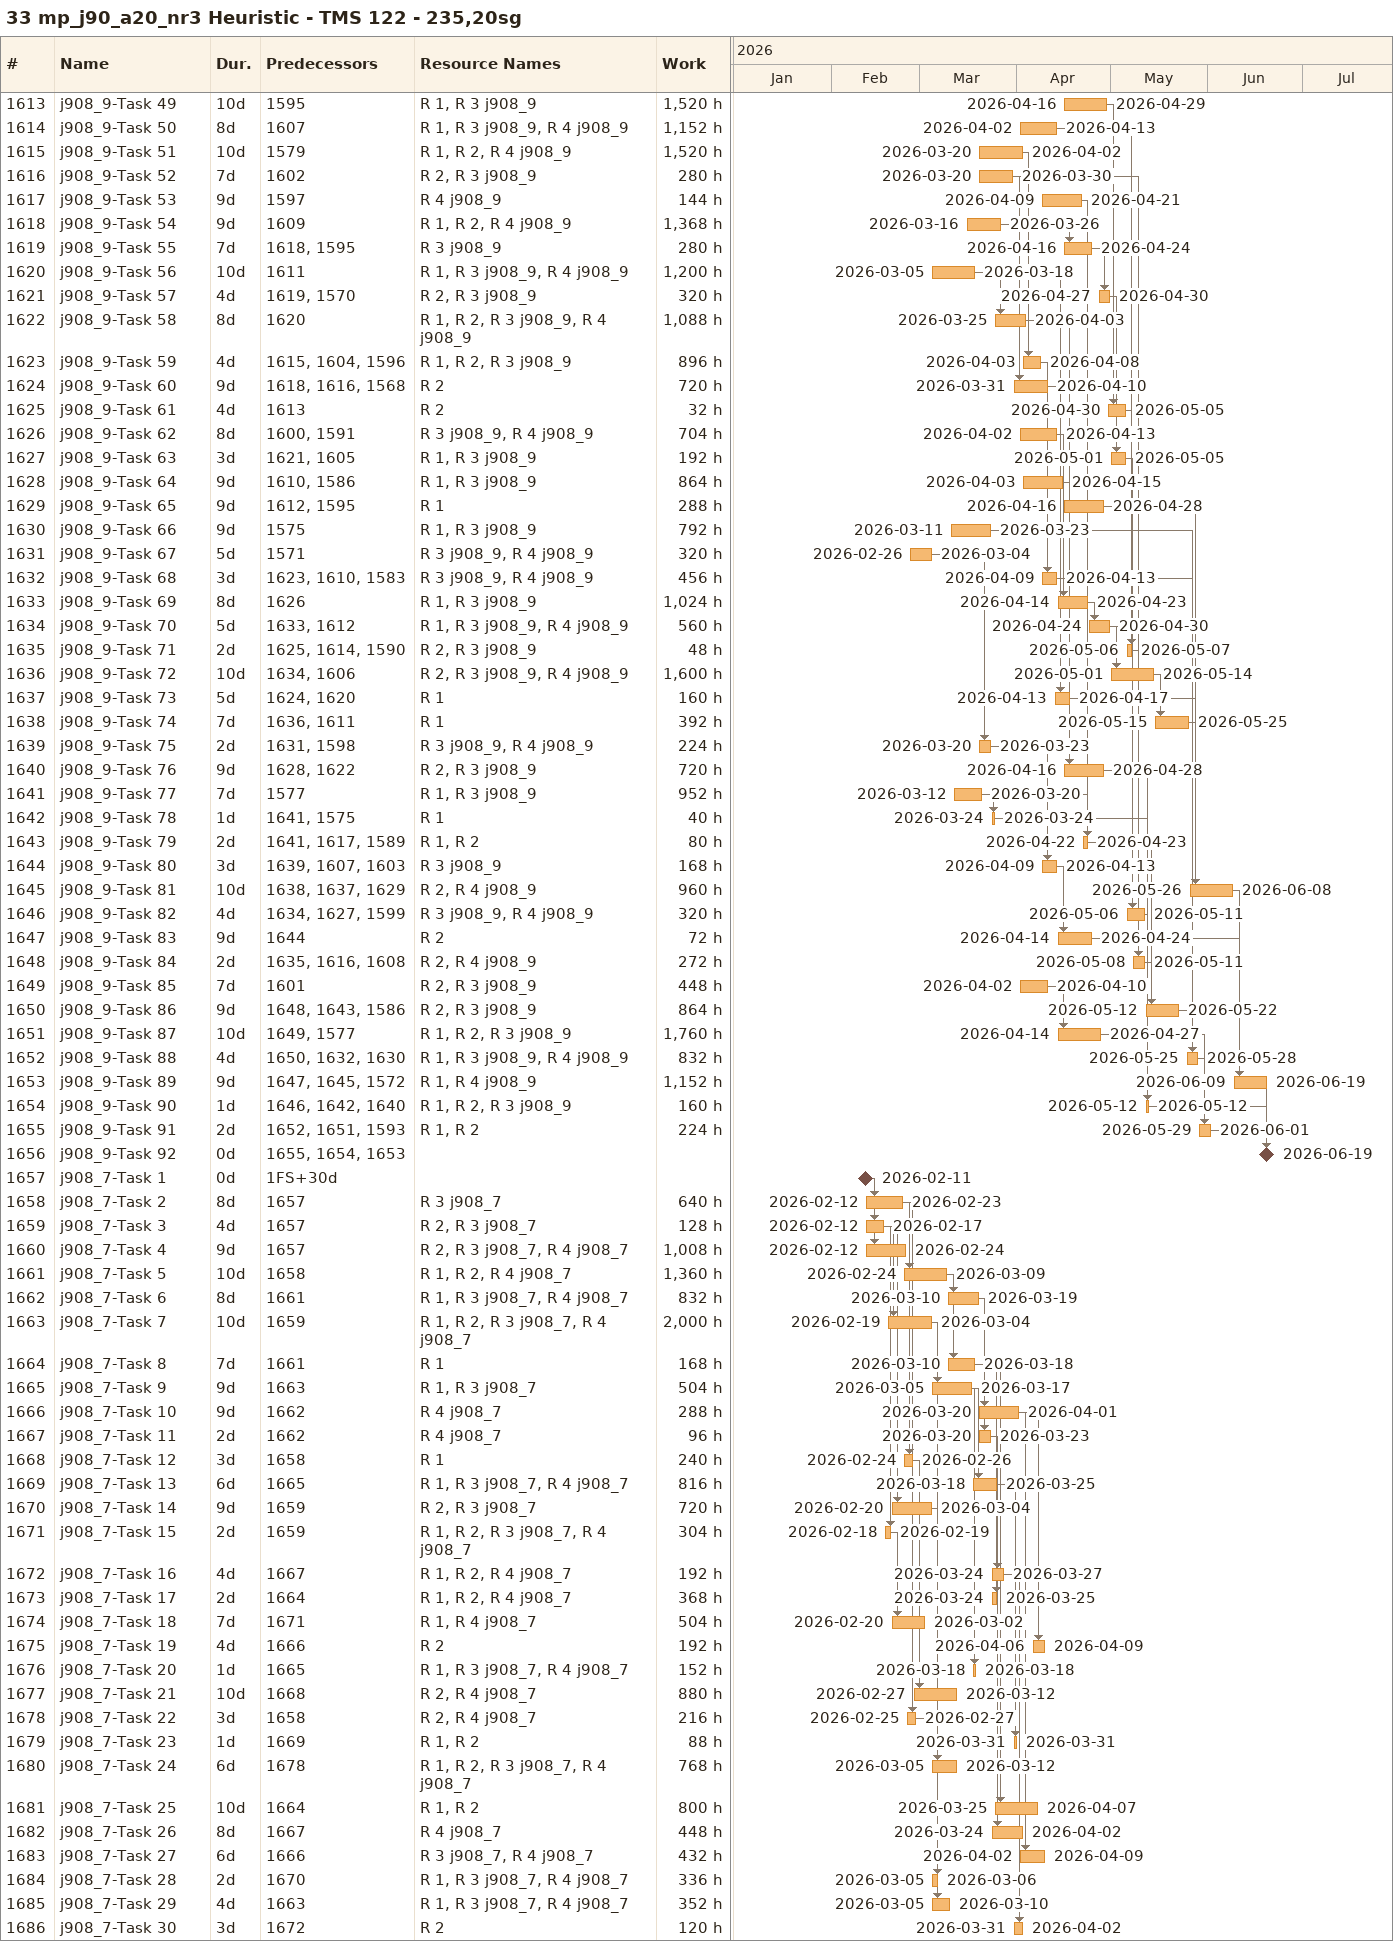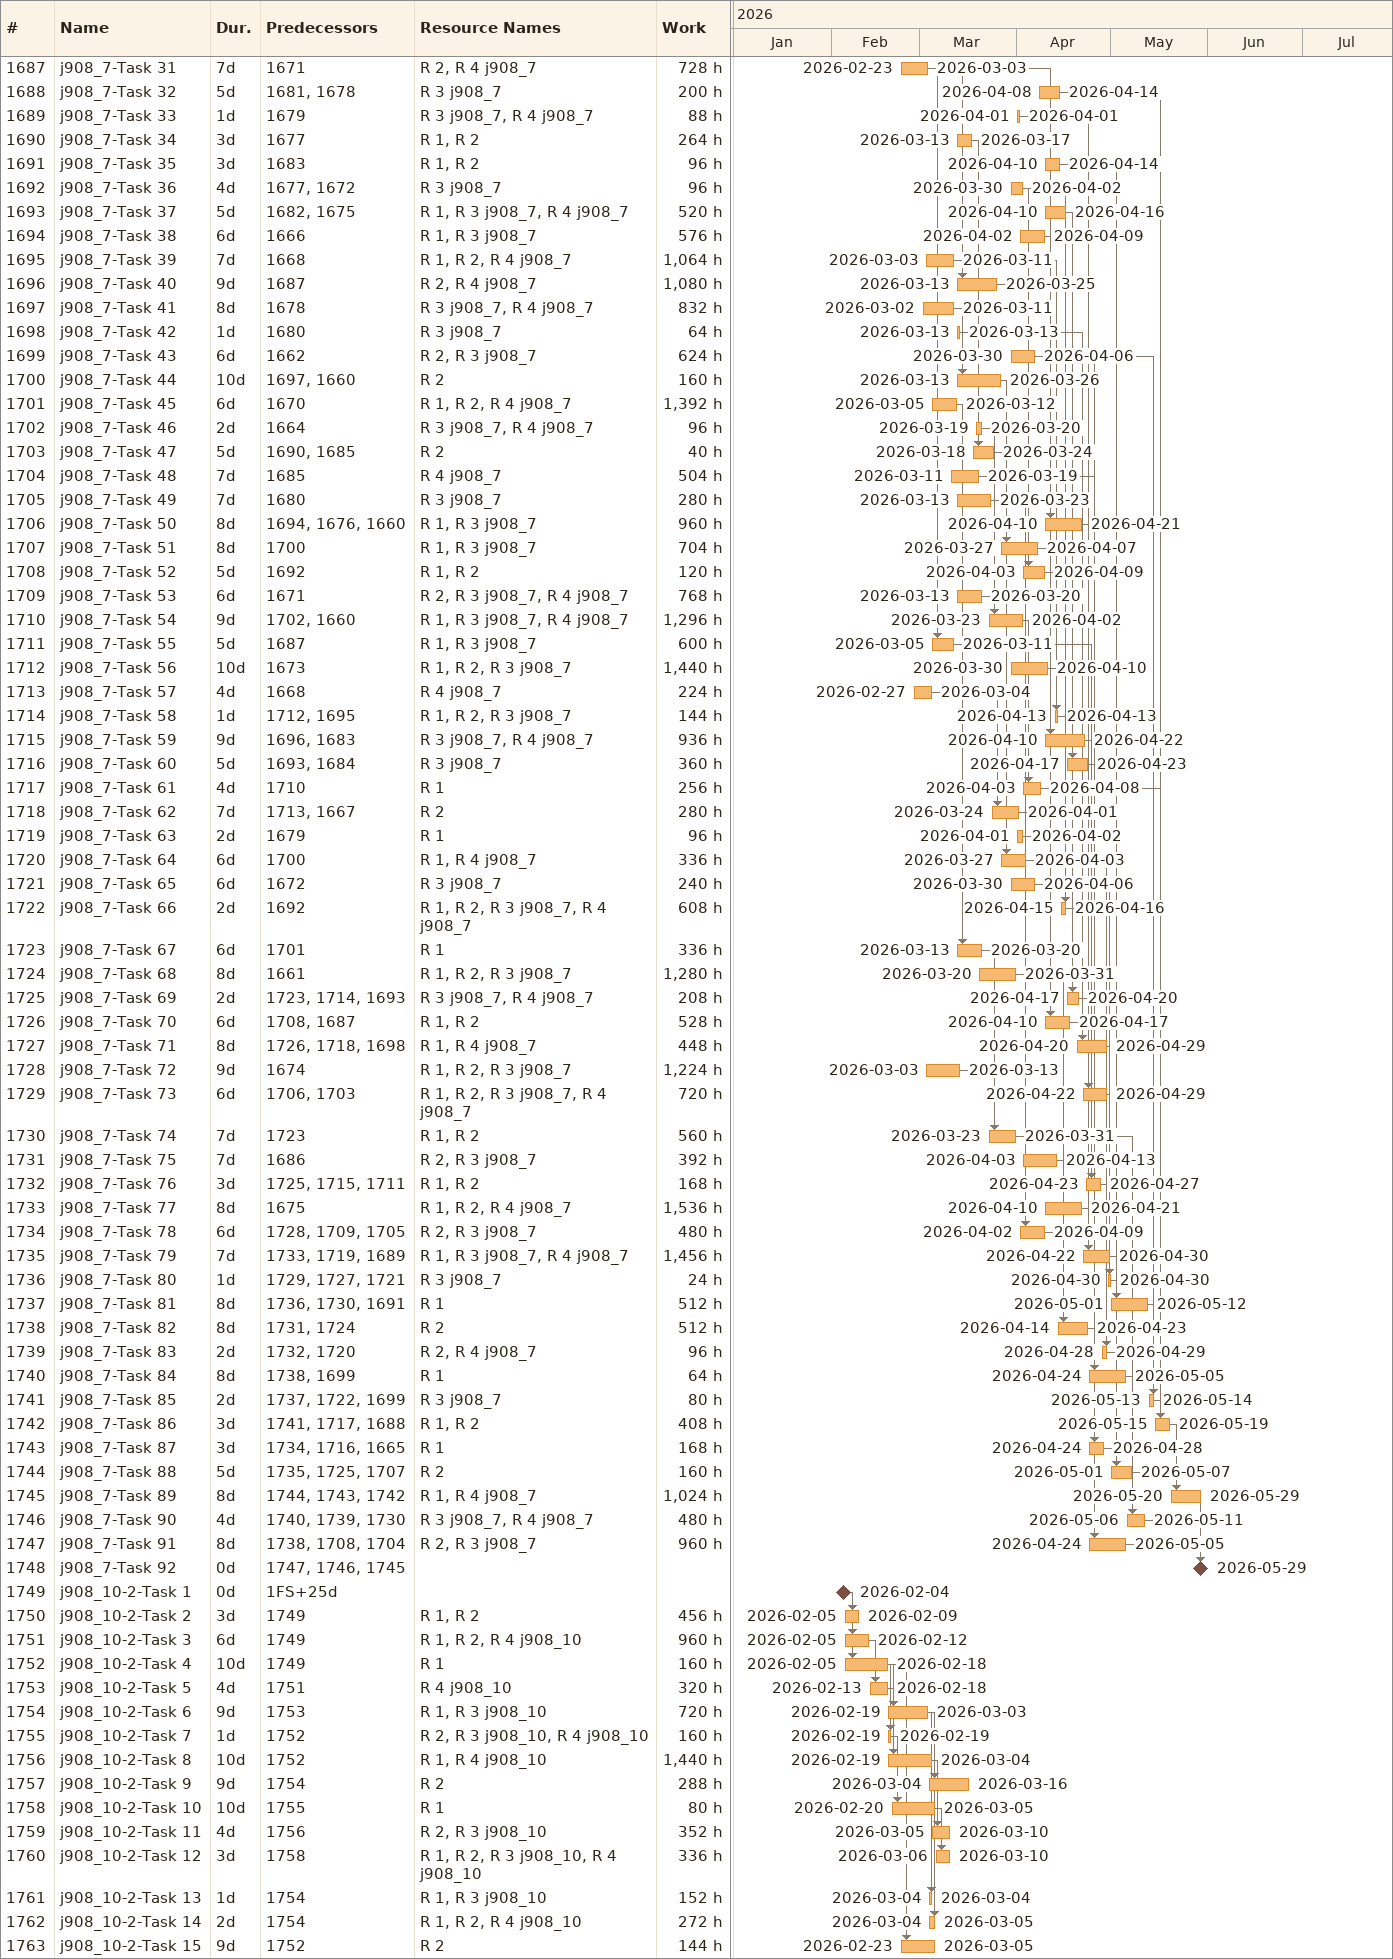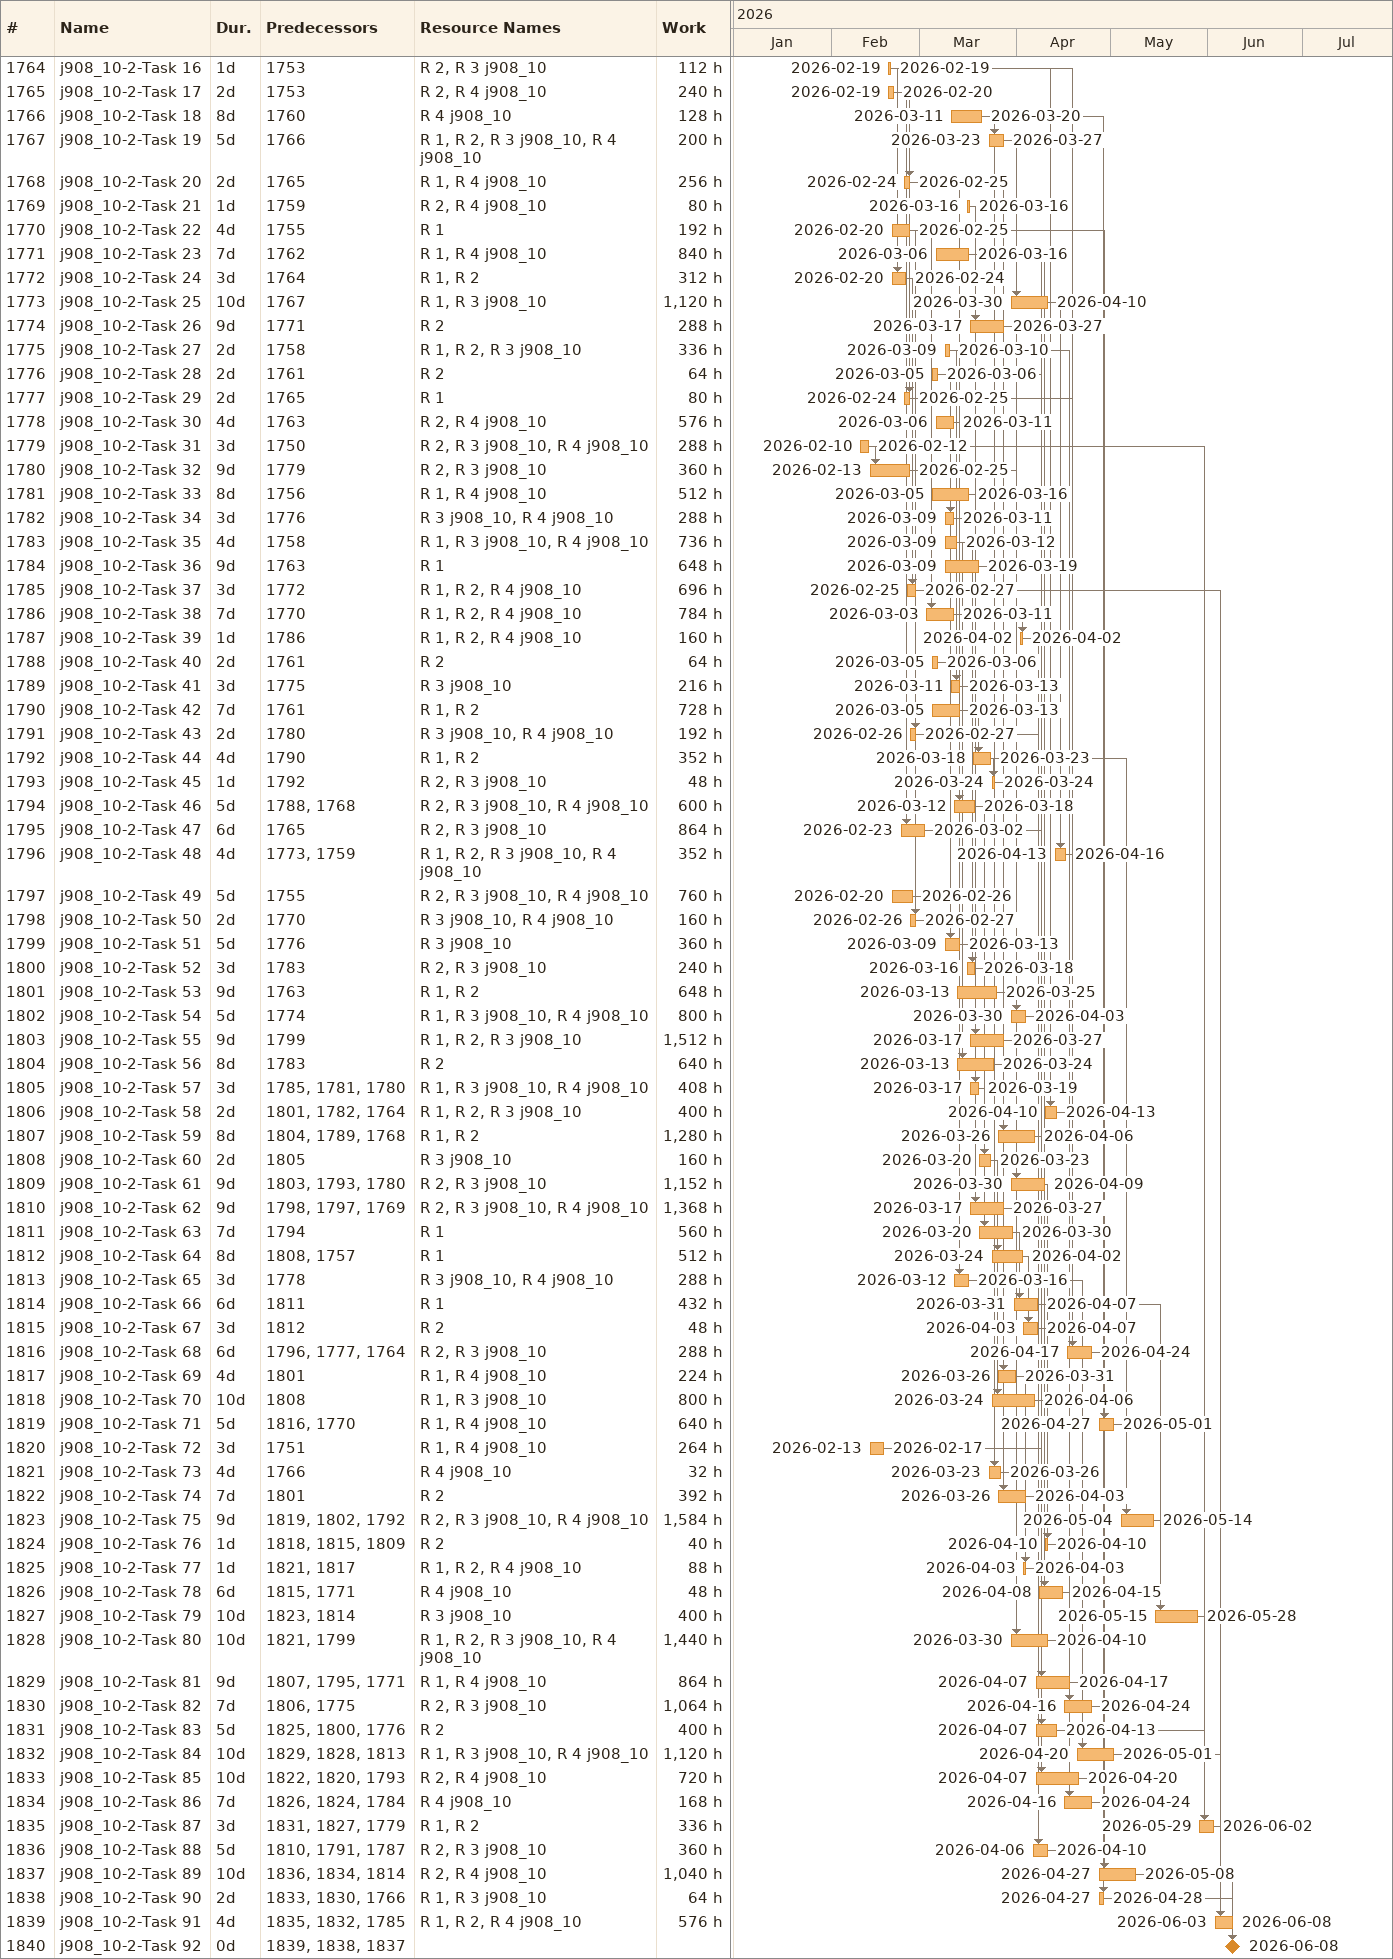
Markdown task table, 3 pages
33 mp_j90_a20_nr3 Heuristic - TMS 122 - 235,20sg

| ID | Task | Duration | Start | Finish | Predecessors | Resources | Work (h) |
|---|---|---|---|---|---|---|---|
| 1613 | j908_9-Task 49 | 10d | 2026-04-16 | 2026-04-29 | 1595 | R 1, R 3 j908_9 | 1520 |
| 1614 | j908_9-Task 50 | 8d | 2026-04-02 | 2026-04-13 | 1607 | R 1, R 3 j908_9, R 4 j908_9 | 1152 |
| 1615 | j908_9-Task 51 | 10d | 2026-03-20 | 2026-04-02 | 1579 | R 1, R 2, R 4 j908_9 | 1520 |
| 1616 | j908_9-Task 52 | 7d | 2026-03-20 | 2026-03-30 | 1602 | R 2, R 3 j908_9 | 280 |
| 1617 | j908_9-Task 53 | 9d | 2026-04-09 | 2026-04-21 | 1597 | R 4 j908_9 | 144 |
| 1618 | j908_9-Task 54 | 9d | 2026-03-16 | 2026-03-26 | 1609 | R 1, R 2, R 4 j908_9 | 1368 |
| 1619 | j908_9-Task 55 | 7d | 2026-04-16 | 2026-04-24 | 1618, 1595 | R 3 j908_9 | 280 |
| 1620 | j908_9-Task 56 | 10d | 2026-03-05 | 2026-03-18 | 1611 | R 1, R 3 j908_9, R 4 j908_9 | 1200 |
| 1621 | j908_9-Task 57 | 4d | 2026-04-27 | 2026-04-30 | 1619, 1570 | R 2, R 3 j908_9 | 320 |
| 1622 | j908_9-Task 58 | 8d | 2026-03-25 | 2026-04-03 | 1620 | R 1, R 2, R 3 j908_9, R 4 j908_9 | 1088 |
| 1623 | j908_9-Task 59 | 4d | 2026-04-03 | 2026-04-08 | 1615, 1604, 1596 | R 1, R 2, R 3 j908_9 | 896 |
| 1624 | j908_9-Task 60 | 9d | 2026-03-31 | 2026-04-10 | 1618, 1616, 1568 | R 2 | 720 |
| 1625 | j908_9-Task 61 | 4d | 2026-04-30 | 2026-05-05 | 1613 | R 2 | 32 |
| 1626 | j908_9-Task 62 | 8d | 2026-04-02 | 2026-04-13 | 1600, 1591 | R 3 j908_9, R 4 j908_9 | 704 |
| 1627 | j908_9-Task 63 | 3d | 2026-05-01 | 2026-05-05 | 1621, 1605 | R 1, R 3 j908_9 | 192 |
| 1628 | j908_9-Task 64 | 9d | 2026-04-03 | 2026-04-15 | 1610, 1586 | R 1, R 3 j908_9 | 864 |
| 1629 | j908_9-Task 65 | 9d | 2026-04-16 | 2026-04-28 | 1612, 1595 | R 1 | 288 |
| 1630 | j908_9-Task 66 | 9d | 2026-03-11 | 2026-03-23 | 1575 | R 1, R 3 j908_9 | 792 |
| 1631 | j908_9-Task 67 | 5d | 2026-02-26 | 2026-03-04 | 1571 | R 3 j908_9, R 4 j908_9 | 320 |
| 1632 | j908_9-Task 68 | 3d | 2026-04-09 | 2026-04-13 | 1623, 1610, 1583 | R 3 j908_9, R 4 j908_9 | 456 |
| 1633 | j908_9-Task 69 | 8d | 2026-04-14 | 2026-04-23 | 1626 | R 1, R 3 j908_9 | 1024 |
| 1634 | j908_9-Task 70 | 5d | 2026-04-24 | 2026-04-30 | 1633, 1612 | R 1, R 3 j908_9, R 4 j908_9 | 560 |
| 1635 | j908_9-Task 71 | 2d | 2026-05-06 | 2026-05-07 | 1625, 1614, 1590 | R 2, R 3 j908_9 | 48 |
| 1636 | j908_9-Task 72 | 10d | 2026-05-01 | 2026-05-14 | 1634, 1606 | R 2, R 3 j908_9, R 4 j908_9 | 1600 |
| 1637 | j908_9-Task 73 | 5d | 2026-04-13 | 2026-04-17 | 1624, 1620 | R 1 | 160 |
| 1638 | j908_9-Task 74 | 7d | 2026-05-15 | 2026-05-25 | 1636, 1611 | R 1 | 392 |
| 1639 | j908_9-Task 75 | 2d | 2026-03-20 | 2026-03-23 | 1631, 1598 | R 3 j908_9, R 4 j908_9 | 224 |
| 1640 | j908_9-Task 76 | 9d | 2026-04-16 | 2026-04-28 | 1628, 1622 | R 2, R 3 j908_9 | 720 |
| 1641 | j908_9-Task 77 | 7d | 2026-03-12 | 2026-03-20 | 1577 | R 1, R 3 j908_9 | 952 |
| 1642 | j908_9-Task 78 | 1d | 2026-03-24 | 2026-03-24 | 1641, 1575 | R 1 | 40 |
| 1643 | j908_9-Task 79 | 2d | 2026-04-22 | 2026-04-23 | 1641, 1617, 1589 | R 1, R 2 | 80 |
| 1644 | j908_9-Task 80 | 3d | 2026-04-09 | 2026-04-13 | 1639, 1607, 1603 | R 3 j908_9 | 168 |
| 1645 | j908_9-Task 81 | 10d | 2026-05-26 | 2026-06-08 | 1638, 1637, 1629 | R 2, R 4 j908_9 | 960 |
| 1646 | j908_9-Task 82 | 4d | 2026-05-06 | 2026-05-11 | 1634, 1627, 1599 | R 3 j908_9, R 4 j908_9 | 320 |
| 1647 | j908_9-Task 83 | 9d | 2026-04-14 | 2026-04-24 | 1644 | R 2 | 72 |
| 1648 | j908_9-Task 84 | 2d | 2026-05-08 | 2026-05-11 | 1635, 1616, 1608 | R 2, R 4 j908_9 | 272 |
| 1649 | j908_9-Task 85 | 7d | 2026-04-02 | 2026-04-10 | 1601 | R 2, R 3 j908_9 | 448 |
| 1650 | j908_9-Task 86 | 9d | 2026-05-12 | 2026-05-22 | 1648, 1643, 1586 | R 2, R 3 j908_9 | 864 |
| 1651 | j908_9-Task 87 | 10d | 2026-04-14 | 2026-04-27 | 1649, 1577 | R 1, R 2, R 3 j908_9 | 1760 |
| 1652 | j908_9-Task 88 | 4d | 2026-05-25 | 2026-05-28 | 1650, 1632, 1630 | R 1, R 3 j908_9, R 4 j908_9 | 832 |
| 1653 | j908_9-Task 89 | 9d | 2026-06-09 | 2026-06-19 | 1647, 1645, 1572 | R 1, R 4 j908_9 | 1152 |
| 1654 | j908_9-Task 90 | 1d | 2026-05-12 | 2026-05-12 | 1646, 1642, 1640 | R 1, R 2, R 3 j908_9 | 160 |
| 1655 | j908_9-Task 91 | 2d | 2026-05-29 | 2026-06-01 | 1652, 1651, 1593 | R 1, R 2 | 224 |
| 1656 | j908_9-Task 92 | 0d | 2026-06-19 | 2026-06-19 | 1655, 1654, 1653 |  |  |
| 1657 | j908_7-Task 1 | 0d | 2026-02-11 | 2026-02-11 | 1FS+30d |  |  |
| 1658 | j908_7-Task 2 | 8d | 2026-02-12 | 2026-02-23 | 1657 | R 3 j908_7 | 640 |
| 1659 | j908_7-Task 3 | 4d | 2026-02-12 | 2026-02-17 | 1657 | R 2, R 3 j908_7 | 128 |
| 1660 | j908_7-Task 4 | 9d | 2026-02-12 | 2026-02-24 | 1657 | R 2, R 3 j908_7, R 4 j908_7 | 1008 |
| 1661 | j908_7-Task 5 | 10d | 2026-02-24 | 2026-03-09 | 1658 | R 1, R 2, R 4 j908_7 | 1360 |
| 1662 | j908_7-Task 6 | 8d | 2026-03-10 | 2026-03-19 | 1661 | R 1, R 3 j908_7, R 4 j908_7 | 832 |
| 1663 | j908_7-Task 7 | 10d | 2026-02-19 | 2026-03-04 | 1659 | R 1, R 2, R 3 j908_7, R 4 j908_7 | 2000 |
| 1664 | j908_7-Task 8 | 7d | 2026-03-10 | 2026-03-18 | 1661 | R 1 | 168 |
| 1665 | j908_7-Task 9 | 9d | 2026-03-05 | 2026-03-17 | 1663 | R 1, R 3 j908_7 | 504 |
| 1666 | j908_7-Task 10 | 9d | 2026-03-20 | 2026-04-01 | 1662 | R 4 j908_7 | 288 |
| 1667 | j908_7-Task 11 | 2d | 2026-03-20 | 2026-03-23 | 1662 | R 4 j908_7 | 96 |
| 1668 | j908_7-Task 12 | 3d | 2026-02-24 | 2026-02-26 | 1658 | R 1 | 240 |
| 1669 | j908_7-Task 13 | 6d | 2026-03-18 | 2026-03-25 | 1665 | R 1, R 3 j908_7, R 4 j908_7 | 816 |
| 1670 | j908_7-Task 14 | 9d | 2026-02-20 | 2026-03-04 | 1659 | R 2, R 3 j908_7 | 720 |
| 1671 | j908_7-Task 15 | 2d | 2026-02-18 | 2026-02-19 | 1659 | R 1, R 2, R 3 j908_7, R 4 j908_7 | 304 |
| 1672 | j908_7-Task 16 | 4d | 2026-03-24 | 2026-03-27 | 1667 | R 1, R 2, R 4 j908_7 | 192 |
| 1673 | j908_7-Task 17 | 2d | 2026-03-24 | 2026-03-25 | 1664 | R 1, R 2, R 4 j908_7 | 368 |
| 1674 | j908_7-Task 18 | 7d | 2026-02-20 | 2026-03-02 | 1671 | R 1, R 4 j908_7 | 504 |
| 1675 | j908_7-Task 19 | 4d | 2026-04-06 | 2026-04-09 | 1666 | R 2 | 192 |
| 1676 | j908_7-Task 20 | 1d | 2026-03-18 | 2026-03-18 | 1665 | R 1, R 3 j908_7, R 4 j908_7 | 152 |
| 1677 | j908_7-Task 21 | 10d | 2026-02-27 | 2026-03-12 | 1668 | R 2, R 4 j908_7 | 880 |
| 1678 | j908_7-Task 22 | 3d | 2026-02-25 | 2026-02-27 | 1658 | R 2, R 4 j908_7 | 216 |
| 1679 | j908_7-Task 23 | 1d | 2026-03-31 | 2026-03-31 | 1669 | R 1, R 2 | 88 |
| 1680 | j908_7-Task 24 | 6d | 2026-03-05 | 2026-03-12 | 1678 | R 1, R 2, R 3 j908_7, R 4 j908_7 | 768 |
| 1681 | j908_7-Task 25 | 10d | 2026-03-25 | 2026-04-07 | 1664 | R 1, R 2 | 800 |
| 1682 | j908_7-Task 26 | 8d | 2026-03-24 | 2026-04-02 | 1667 | R 4 j908_7 | 448 |
| 1683 | j908_7-Task 27 | 6d | 2026-04-02 | 2026-04-09 | 1666 | R 3 j908_7, R 4 j908_7 | 432 |
| 1684 | j908_7-Task 28 | 2d | 2026-03-05 | 2026-03-06 | 1670 | R 1, R 3 j908_7, R 4 j908_7 | 336 |
| 1685 | j908_7-Task 29 | 4d | 2026-03-05 | 2026-03-10 | 1663 | R 1, R 3 j908_7, R 4 j908_7 | 352 |
| 1686 | j908_7-Task 30 | 3d | 2026-03-31 | 2026-04-02 | 1672 | R 2 | 120 |
| 1687 | j908_7-Task 31 | 7d | 2026-02-23 | 2026-03-03 | 1671 | R 2, R 4 j908_7 | 728 |
| 1688 | j908_7-Task 32 | 5d | 2026-04-08 | 2026-04-14 | 1681, 1678 | R 3 j908_7 | 200 |
| 1689 | j908_7-Task 33 | 1d | 2026-04-01 | 2026-04-01 | 1679 | R 3 j908_7, R 4 j908_7 | 88 |
| 1690 | j908_7-Task 34 | 3d | 2026-03-13 | 2026-03-17 | 1677 | R 1, R 2 | 264 |
| 1691 | j908_7-Task 35 | 3d | 2026-04-10 | 2026-04-14 | 1683 | R 1, R 2 | 96 |
| 1692 | j908_7-Task 36 | 4d | 2026-03-30 | 2026-04-02 | 1677, 1672 | R 3 j908_7 | 96 |
| 1693 | j908_7-Task 37 | 5d | 2026-04-10 | 2026-04-16 | 1682, 1675 | R 1, R 3 j908_7, R 4 j908_7 | 520 |
| 1694 | j908_7-Task 38 | 6d | 2026-04-02 | 2026-04-09 | 1666 | R 1, R 3 j908_7 | 576 |
| 1695 | j908_7-Task 39 | 7d | 2026-03-03 | 2026-03-11 | 1668 | R 1, R 2, R 4 j908_7 | 1064 |
| 1696 | j908_7-Task 40 | 9d | 2026-03-13 | 2026-03-25 | 1687 | R 2, R 4 j908_7 | 1080 |
| 1697 | j908_7-Task 41 | 8d | 2026-03-02 | 2026-03-11 | 1678 | R 3 j908_7, R 4 j908_7 | 832 |
| 1698 | j908_7-Task 42 | 1d | 2026-03-13 | 2026-03-13 | 1680 | R 3 j908_7 | 64 |
| 1699 | j908_7-Task 43 | 6d | 2026-03-30 | 2026-04-06 | 1662 | R 2, R 3 j908_7 | 624 |
| 1700 | j908_7-Task 44 | 10d | 2026-03-13 | 2026-03-26 | 1697, 1660 | R 2 | 160 |
| 1701 | j908_7-Task 45 | 6d | 2026-03-05 | 2026-03-12 | 1670 | R 1, R 2, R 4 j908_7 | 1392 |
| 1702 | j908_7-Task 46 | 2d | 2026-03-19 | 2026-03-20 | 1664 | R 3 j908_7, R 4 j908_7 | 96 |
| 1703 | j908_7-Task 47 | 5d | 2026-03-18 | 2026-03-24 | 1690, 1685 | R 2 | 40 |
| 1704 | j908_7-Task 48 | 7d | 2026-03-11 | 2026-03-19 | 1685 | R 4 j908_7 | 504 |
| 1705 | j908_7-Task 49 | 7d | 2026-03-13 | 2026-03-23 | 1680 | R 3 j908_7 | 280 |
| 1706 | j908_7-Task 50 | 8d | 2026-04-10 | 2026-04-21 | 1694, 1676, 1660 | R 1, R 3 j908_7 | 960 |
| 1707 | j908_7-Task 51 | 8d | 2026-03-27 | 2026-04-07 | 1700 | R 1, R 3 j908_7 | 704 |
| 1708 | j908_7-Task 52 | 5d | 2026-04-03 | 2026-04-09 | 1692 | R 1, R 2 | 120 |
| 1709 | j908_7-Task 53 | 6d | 2026-03-13 | 2026-03-20 | 1671 | R 2, R 3 j908_7, R 4 j908_7 | 768 |
| 1710 | j908_7-Task 54 | 9d | 2026-03-23 | 2026-04-02 | 1702, 1660 | R 1, R 3 j908_7, R 4 j908_7 | 1296 |
| 1711 | j908_7-Task 55 | 5d | 2026-03-05 | 2026-03-11 | 1687 | R 1, R 3 j908_7 | 600 |
| 1712 | j908_7-Task 56 | 10d | 2026-03-30 | 2026-04-10 | 1673 | R 1, R 2, R 3 j908_7 | 1440 |
| 1713 | j908_7-Task 57 | 4d | 2026-02-27 | 2026-03-04 | 1668 | R 4 j908_7 | 224 |
| 1714 | j908_7-Task 58 | 1d | 2026-04-13 | 2026-04-13 | 1712, 1695 | R 1, R 2, R 3 j908_7 | 144 |
| 1715 | j908_7-Task 59 | 9d | 2026-04-10 | 2026-04-22 | 1696, 1683 | R 3 j908_7, R 4 j908_7 | 936 |
| 1716 | j908_7-Task 60 | 5d | 2026-04-17 | 2026-04-23 | 1693, 1684 | R 3 j908_7 | 360 |
| 1717 | j908_7-Task 61 | 4d | 2026-04-03 | 2026-04-08 | 1710 | R 1 | 256 |
| 1718 | j908_7-Task 62 | 7d | 2026-03-24 | 2026-04-01 | 1713, 1667 | R 2 | 280 |
| 1719 | j908_7-Task 63 | 2d | 2026-04-01 | 2026-04-02 | 1679 | R 1 | 96 |
| 1720 | j908_7-Task 64 | 6d | 2026-03-27 | 2026-04-03 | 1700 | R 1, R 4 j908_7 | 336 |
| 1721 | j908_7-Task 65 | 6d | 2026-03-30 | 2026-04-06 | 1672 | R 3 j908_7 | 240 |
| 1722 | j908_7-Task 66 | 2d | 2026-04-15 | 2026-04-16 | 1692 | R 1, R 2, R 3 j908_7, R 4 j908_7 | 608 |
| 1723 | j908_7-Task 67 | 6d | 2026-03-13 | 2026-03-20 | 1701 | R 1 | 336 |
| 1724 | j908_7-Task 68 | 8d | 2026-03-20 | 2026-03-31 | 1661 | R 1, R 2, R 3 j908_7 | 1280 |
| 1725 | j908_7-Task 69 | 2d | 2026-04-17 | 2026-04-20 | 1723, 1714, 1693 | R 3 j908_7, R 4 j908_7 | 208 |
| 1726 | j908_7-Task 70 | 6d | 2026-04-10 | 2026-04-17 | 1708, 1687 | R 1, R 2 | 528 |
| 1727 | j908_7-Task 71 | 8d | 2026-04-20 | 2026-04-29 | 1726, 1718, 1698 | R 1, R 4 j908_7 | 448 |
| 1728 | j908_7-Task 72 | 9d | 2026-03-03 | 2026-03-13 | 1674 | R 1, R 2, R 3 j908_7 | 1224 |
| 1729 | j908_7-Task 73 | 6d | 2026-04-22 | 2026-04-29 | 1706, 1703 | R 1, R 2, R 3 j908_7, R 4 j908_7 | 720 |
| 1730 | j908_7-Task 74 | 7d | 2026-03-23 | 2026-03-31 | 1723 | R 1, R 2 | 560 |
| 1731 | j908_7-Task 75 | 7d | 2026-04-03 | 2026-04-13 | 1686 | R 2, R 3 j908_7 | 392 |
| 1732 | j908_7-Task 76 | 3d | 2026-04-23 | 2026-04-27 | 1725, 1715, 1711 | R 1, R 2 | 168 |
| 1733 | j908_7-Task 77 | 8d | 2026-04-10 | 2026-04-21 | 1675 | R 1, R 2, R 4 j908_7 | 1536 |
| 1734 | j908_7-Task 78 | 6d | 2026-04-02 | 2026-04-09 | 1728, 1709, 1705 | R 2, R 3 j908_7 | 480 |
| 1735 | j908_7-Task 79 | 7d | 2026-04-22 | 2026-04-30 | 1733, 1719, 1689 | R 1, R 3 j908_7, R 4 j908_7 | 1456 |
| 1736 | j908_7-Task 80 | 1d | 2026-04-30 | 2026-04-30 | 1729, 1727, 1721 | R 3 j908_7 | 24 |
| 1737 | j908_7-Task 81 | 8d | 2026-05-01 | 2026-05-12 | 1736, 1730, 1691 | R 1 | 512 |
| 1738 | j908_7-Task 82 | 8d | 2026-04-14 | 2026-04-23 | 1731, 1724 | R 2 | 512 |
| 1739 | j908_7-Task 83 | 2d | 2026-04-28 | 2026-04-29 | 1732, 1720 | R 2, R 4 j908_7 | 96 |
| 1740 | j908_7-Task 84 | 8d | 2026-04-24 | 2026-05-05 | 1738, 1699 | R 1 | 64 |
| 1741 | j908_7-Task 85 | 2d | 2026-05-13 | 2026-05-14 | 1737, 1722, 1699 | R 3 j908_7 | 80 |
| 1742 | j908_7-Task 86 | 3d | 2026-05-15 | 2026-05-19 | 1741, 1717, 1688 | R 1, R 2 | 408 |
| 1743 | j908_7-Task 87 | 3d | 2026-04-24 | 2026-04-28 | 1734, 1716, 1665 | R 1 | 168 |
| 1744 | j908_7-Task 88 | 5d | 2026-05-01 | 2026-05-07 | 1735, 1725, 1707 | R 2 | 160 |
| 1745 | j908_7-Task 89 | 8d | 2026-05-20 | 2026-05-29 | 1744, 1743, 1742 | R 1, R 4 j908_7 | 1024 |
| 1746 | j908_7-Task 90 | 4d | 2026-05-06 | 2026-05-11 | 1740, 1739, 1730 | R 3 j908_7, R 4 j908_7 | 480 |
| 1747 | j908_7-Task 91 | 8d | 2026-04-24 | 2026-05-05 | 1738, 1708, 1704 | R 2, R 3 j908_7 | 960 |
| 1748 | j908_7-Task 92 | 0d | 2026-05-29 | 2026-05-29 | 1747, 1746, 1745 |  |  |
| 1749 | j908_10-2-Task 1 | 0d | 2026-02-04 | 2026-02-04 | 1FS+25d |  |  |
| 1750 | j908_10-2-Task 2 | 3d | 2026-02-05 | 2026-02-09 | 1749 | R 1, R 2 | 456 |
| 1751 | j908_10-2-Task 3 | 6d | 2026-02-05 | 2026-02-12 | 1749 | R 1, R 2, R 4 j908_10 | 960 |
| 1752 | j908_10-2-Task 4 | 10d | 2026-02-05 | 2026-02-18 | 1749 | R 1 | 160 |
| 1753 | j908_10-2-Task 5 | 4d | 2026-02-13 | 2026-02-18 | 1751 | R 4 j908_10 | 320 |
| 1754 | j908_10-2-Task 6 | 9d | 2026-02-19 | 2026-03-03 | 1753 | R 1, R 3 j908_10 | 720 |
| 1755 | j908_10-2-Task 7 | 1d | 2026-02-19 | 2026-02-19 | 1752 | R 2, R 3 j908_10, R 4 j908_10 | 160 |
| 1756 | j908_10-2-Task 8 | 10d | 2026-02-19 | 2026-03-04 | 1752 | R 1, R 4 j908_10 | 1440 |
| 1757 | j908_10-2-Task 9 | 9d | 2026-03-04 | 2026-03-16 | 1754 | R 2 | 288 |
| 1758 | j908_10-2-Task 10 | 10d | 2026-02-20 | 2026-03-05 | 1755 | R 1 | 80 |
| 1759 | j908_10-2-Task 11 | 4d | 2026-03-05 | 2026-03-10 | 1756 | R 2, R 3 j908_10 | 352 |
| 1760 | j908_10-2-Task 12 | 3d | 2026-03-06 | 2026-03-10 | 1758 | R 1, R 2, R 3 j908_10, R 4 j908_10 | 336 |
| 1761 | j908_10-2-Task 13 | 1d | 2026-03-04 | 2026-03-04 | 1754 | R 1, R 3 j908_10 | 152 |
| 1762 | j908_10-2-Task 14 | 2d | 2026-03-04 | 2026-03-05 | 1754 | R 1, R 2, R 4 j908_10 | 272 |
| 1763 | j908_10-2-Task 15 | 9d | 2026-02-23 | 2026-03-05 | 1752 | R 2 | 144 |
| 1764 | j908_10-2-Task 16 | 1d | 2026-02-19 | 2026-02-19 | 1753 | R 2, R 3 j908_10 | 112 |
| 1765 | j908_10-2-Task 17 | 2d | 2026-02-19 | 2026-02-20 | 1753 | R 2, R 4 j908_10 | 240 |
| 1766 | j908_10-2-Task 18 | 8d | 2026-03-11 | 2026-03-20 | 1760 | R 4 j908_10 | 128 |
| 1767 | j908_10-2-Task 19 | 5d | 2026-03-23 | 2026-03-27 | 1766 | R 1, R 2, R 3 j908_10, R 4 j908_10 | 200 |
| 1768 | j908_10-2-Task 20 | 2d | 2026-02-24 | 2026-02-25 | 1765 | R 1, R 4 j908_10 | 256 |
| 1769 | j908_10-2-Task 21 | 1d | 2026-03-16 | 2026-03-16 | 1759 | R 2, R 4 j908_10 | 80 |
| 1770 | j908_10-2-Task 22 | 4d | 2026-02-20 | 2026-02-25 | 1755 | R 1 | 192 |
| 1771 | j908_10-2-Task 23 | 7d | 2026-03-06 | 2026-03-16 | 1762 | R 1, R 4 j908_10 | 840 |
| 1772 | j908_10-2-Task 24 | 3d | 2026-02-20 | 2026-02-24 | 1764 | R 1, R 2 | 312 |
| 1773 | j908_10-2-Task 25 | 10d | 2026-03-30 | 2026-04-10 | 1767 | R 1, R 3 j908_10 | 1120 |
| 1774 | j908_10-2-Task 26 | 9d | 2026-03-17 | 2026-03-27 | 1771 | R 2 | 288 |
| 1775 | j908_10-2-Task 27 | 2d | 2026-03-09 | 2026-03-10 | 1758 | R 1, R 2, R 3 j908_10 | 336 |
| 1776 | j908_10-2-Task 28 | 2d | 2026-03-05 | 2026-03-06 | 1761 | R 2 | 64 |
| 1777 | j908_10-2-Task 29 | 2d | 2026-02-24 | 2026-02-25 | 1765 | R 1 | 80 |
| 1778 | j908_10-2-Task 30 | 4d | 2026-03-06 | 2026-03-11 | 1763 | R 2, R 4 j908_10 | 576 |
| 1779 | j908_10-2-Task 31 | 3d | 2026-02-10 | 2026-02-12 | 1750 | R 2, R 3 j908_10, R 4 j908_10 | 288 |
| 1780 | j908_10-2-Task 32 | 9d | 2026-02-13 | 2026-02-25 | 1779 | R 2, R 3 j908_10 | 360 |
| 1781 | j908_10-2-Task 33 | 8d | 2026-03-05 | 2026-03-16 | 1756 | R 1, R 4 j908_10 | 512 |
| 1782 | j908_10-2-Task 34 | 3d | 2026-03-09 | 2026-03-11 | 1776 | R 3 j908_10, R 4 j908_10 | 288 |
| 1783 | j908_10-2-Task 35 | 4d | 2026-03-09 | 2026-03-12 | 1758 | R 1, R 3 j908_10, R 4 j908_10 | 736 |
| 1784 | j908_10-2-Task 36 | 9d | 2026-03-09 | 2026-03-19 | 1763 | R 1 | 648 |
| 1785 | j908_10-2-Task 37 | 3d | 2026-02-25 | 2026-02-27 | 1772 | R 1, R 2, R 4 j908_10 | 696 |
| 1786 | j908_10-2-Task 38 | 7d | 2026-03-03 | 2026-03-11 | 1770 | R 1, R 2, R 4 j908_10 | 784 |
| 1787 | j908_10-2-Task 39 | 1d | 2026-04-02 | 2026-04-02 | 1786 | R 1, R 2, R 4 j908_10 | 160 |
| 1788 | j908_10-2-Task 40 | 2d | 2026-03-05 | 2026-03-06 | 1761 | R 2 | 64 |
| 1789 | j908_10-2-Task 41 | 3d | 2026-03-11 | 2026-03-13 | 1775 | R 3 j908_10 | 216 |
| 1790 | j908_10-2-Task 42 | 7d | 2026-03-05 | 2026-03-13 | 1761 | R 1, R 2 | 728 |
| 1791 | j908_10-2-Task 43 | 2d | 2026-02-26 | 2026-02-27 | 1780 | R 3 j908_10, R 4 j908_10 | 192 |
| 1792 | j908_10-2-Task 44 | 4d | 2026-03-18 | 2026-03-23 | 1790 | R 1, R 2 | 352 |
| 1793 | j908_10-2-Task 45 | 1d | 2026-03-24 | 2026-03-24 | 1792 | R 2, R 3 j908_10 | 48 |
| 1794 | j908_10-2-Task 46 | 5d | 2026-03-12 | 2026-03-18 | 1788, 1768 | R 2, R 3 j908_10, R 4 j908_10 | 600 |
| 1795 | j908_10-2-Task 47 | 6d | 2026-02-23 | 2026-03-02 | 1765 | R 2, R 3 j908_10 | 864 |
| 1796 | j908_10-2-Task 48 | 4d | 2026-04-13 | 2026-04-16 | 1773, 1759 | R 1, R 2, R 3 j908_10, R 4 j908_10 | 352 |
| 1797 | j908_10-2-Task 49 | 5d | 2026-02-20 | 2026-02-26 | 1755 | R 2, R 3 j908_10, R 4 j908_10 | 760 |
| 1798 | j908_10-2-Task 50 | 2d | 2026-02-26 | 2026-02-27 | 1770 | R 3 j908_10, R 4 j908_10 | 160 |
| 1799 | j908_10-2-Task 51 | 5d | 2026-03-09 | 2026-03-13 | 1776 | R 3 j908_10 | 360 |
| 1800 | j908_10-2-Task 52 | 3d | 2026-03-16 | 2026-03-18 | 1783 | R 2, R 3 j908_10 | 240 |
| 1801 | j908_10-2-Task 53 | 9d | 2026-03-13 | 2026-03-25 | 1763 | R 1, R 2 | 648 |
| 1802 | j908_10-2-Task 54 | 5d | 2026-03-30 | 2026-04-03 | 1774 | R 1, R 3 j908_10, R 4 j908_10 | 800 |
| 1803 | j908_10-2-Task 55 | 9d | 2026-03-17 | 2026-03-27 | 1799 | R 1, R 2, R 3 j908_10 | 1512 |
| 1804 | j908_10-2-Task 56 | 8d | 2026-03-13 | 2026-03-24 | 1783 | R 2 | 640 |
| 1805 | j908_10-2-Task 57 | 3d | 2026-03-17 | 2026-03-19 | 1785, 1781, 1780 | R 1, R 3 j908_10, R 4 j908_10 | 408 |
| 1806 | j908_10-2-Task 58 | 2d | 2026-04-10 | 2026-04-13 | 1801, 1782, 1764 | R 1, R 2, R 3 j908_10 | 400 |
| 1807 | j908_10-2-Task 59 | 8d | 2026-03-26 | 2026-04-06 | 1804, 1789, 1768 | R 1, R 2 | 1280 |
| 1808 | j908_10-2-Task 60 | 2d | 2026-03-20 | 2026-03-23 | 1805 | R 3 j908_10 | 160 |
| 1809 | j908_10-2-Task 61 | 9d | 2026-03-30 | 2026-04-09 | 1803, 1793, 1780 | R 2, R 3 j908_10 | 1152 |
| 1810 | j908_10-2-Task 62 | 9d | 2026-03-17 | 2026-03-27 | 1798, 1797, 1769 | R 2, R 3 j908_10, R 4 j908_10 | 1368 |
| 1811 | j908_10-2-Task 63 | 7d | 2026-03-20 | 2026-03-30 | 1794 | R 1 | 560 |
| 1812 | j908_10-2-Task 64 | 8d | 2026-03-24 | 2026-04-02 | 1808, 1757 | R 1 | 512 |
| 1813 | j908_10-2-Task 65 | 3d | 2026-03-12 | 2026-03-16 | 1778 | R 3 j908_10, R 4 j908_10 | 288 |
| 1814 | j908_10-2-Task 66 | 6d | 2026-03-31 | 2026-04-07 | 1811 | R 1 | 432 |
| 1815 | j908_10-2-Task 67 | 3d | 2026-04-03 | 2026-04-07 | 1812 | R 2 | 48 |
| 1816 | j908_10-2-Task 68 | 6d | 2026-04-17 | 2026-04-24 | 1796, 1777, 1764 | R 2, R 3 j908_10 | 288 |
| 1817 | j908_10-2-Task 69 | 4d | 2026-03-26 | 2026-03-31 | 1801 | R 1, R 4 j908_10 | 224 |
| 1818 | j908_10-2-Task 70 | 10d | 2026-03-24 | 2026-04-06 | 1808 | R 1, R 3 j908_10 | 800 |
| 1819 | j908_10-2-Task 71 | 5d | 2026-04-27 | 2026-05-01 | 1816, 1770 | R 1, R 4 j908_10 | 640 |
| 1820 | j908_10-2-Task 72 | 3d | 2026-02-13 | 2026-02-17 | 1751 | R 1, R 4 j908_10 | 264 |
| 1821 | j908_10-2-Task 73 | 4d | 2026-03-23 | 2026-03-26 | 1766 | R 4 j908_10 | 32 |
| 1822 | j908_10-2-Task 74 | 7d | 2026-03-26 | 2026-04-03 | 1801 | R 2 | 392 |
| 1823 | j908_10-2-Task 75 | 9d | 2026-05-04 | 2026-05-14 | 1819, 1802, 1792 | R 2, R 3 j908_10, R 4 j908_10 | 1584 |
| 1824 | j908_10-2-Task 76 | 1d | 2026-04-10 | 2026-04-10 | 1818, 1815, 1809 | R 2 | 40 |
| 1825 | j908_10-2-Task 77 | 1d | 2026-04-03 | 2026-04-03 | 1821, 1817 | R 1, R 2, R 4 j908_10 | 88 |
| 1826 | j908_10-2-Task 78 | 6d | 2026-04-08 | 2026-04-15 | 1815, 1771 | R 4 j908_10 | 48 |
| 1827 | j908_10-2-Task 79 | 10d | 2026-05-15 | 2026-05-28 | 1823, 1814 | R 3 j908_10 | 400 |
| 1828 | j908_10-2-Task 80 | 10d | 2026-03-30 | 2026-04-10 | 1821, 1799 | R 1, R 2, R 3 j908_10, R 4 j908_10 | 1440 |
| 1829 | j908_10-2-Task 81 | 9d | 2026-04-07 | 2026-04-17 | 1807, 1795, 1771 | R 1, R 4 j908_10 | 864 |
| 1830 | j908_10-2-Task 82 | 7d | 2026-04-16 | 2026-04-24 | 1806, 1775 | R 2, R 3 j908_10 | 1064 |
| 1831 | j908_10-2-Task 83 | 5d | 2026-04-07 | 2026-04-13 | 1825, 1800, 1776 | R 2 | 400 |
| 1832 | j908_10-2-Task 84 | 10d | 2026-04-20 | 2026-05-01 | 1829, 1828, 1813 | R 1, R 3 j908_10, R 4 j908_10 | 1120 |
| 1833 | j908_10-2-Task 85 | 10d | 2026-04-07 | 2026-04-20 | 1822, 1820, 1793 | R 2, R 4 j908_10 | 720 |
| 1834 | j908_10-2-Task 86 | 7d | 2026-04-16 | 2026-04-24 | 1826, 1824, 1784 | R 4 j908_10 | 168 |
| 1835 | j908_10-2-Task 87 | 3d | 2026-05-29 | 2026-06-02 | 1831, 1827, 1779 | R 1, R 2 | 336 |
| 1836 | j908_10-2-Task 88 | 5d | 2026-04-06 | 2026-04-10 | 1810, 1791, 1787 | R 2, R 3 j908_10 | 360 |
| 1837 | j908_10-2-Task 89 | 10d | 2026-04-27 | 2026-05-08 | 1836, 1834, 1814 | R 2, R 4 j908_10 | 1040 |
| 1838 | j908_10-2-Task 90 | 2d | 2026-04-27 | 2026-04-28 | 1833, 1830, 1766 | R 1, R 3 j908_10 | 64 |
| 1839 | j908_10-2-Task 91 | 4d | 2026-06-03 | 2026-06-08 | 1835, 1832, 1785 | R 1, R 2, R 4 j908_10 | 576 |
| 1840 | j908_10-2-Task 92 | 0d | 2026-06-08 | 2026-06-08 | 1839, 1838, 1837 |  |  |
